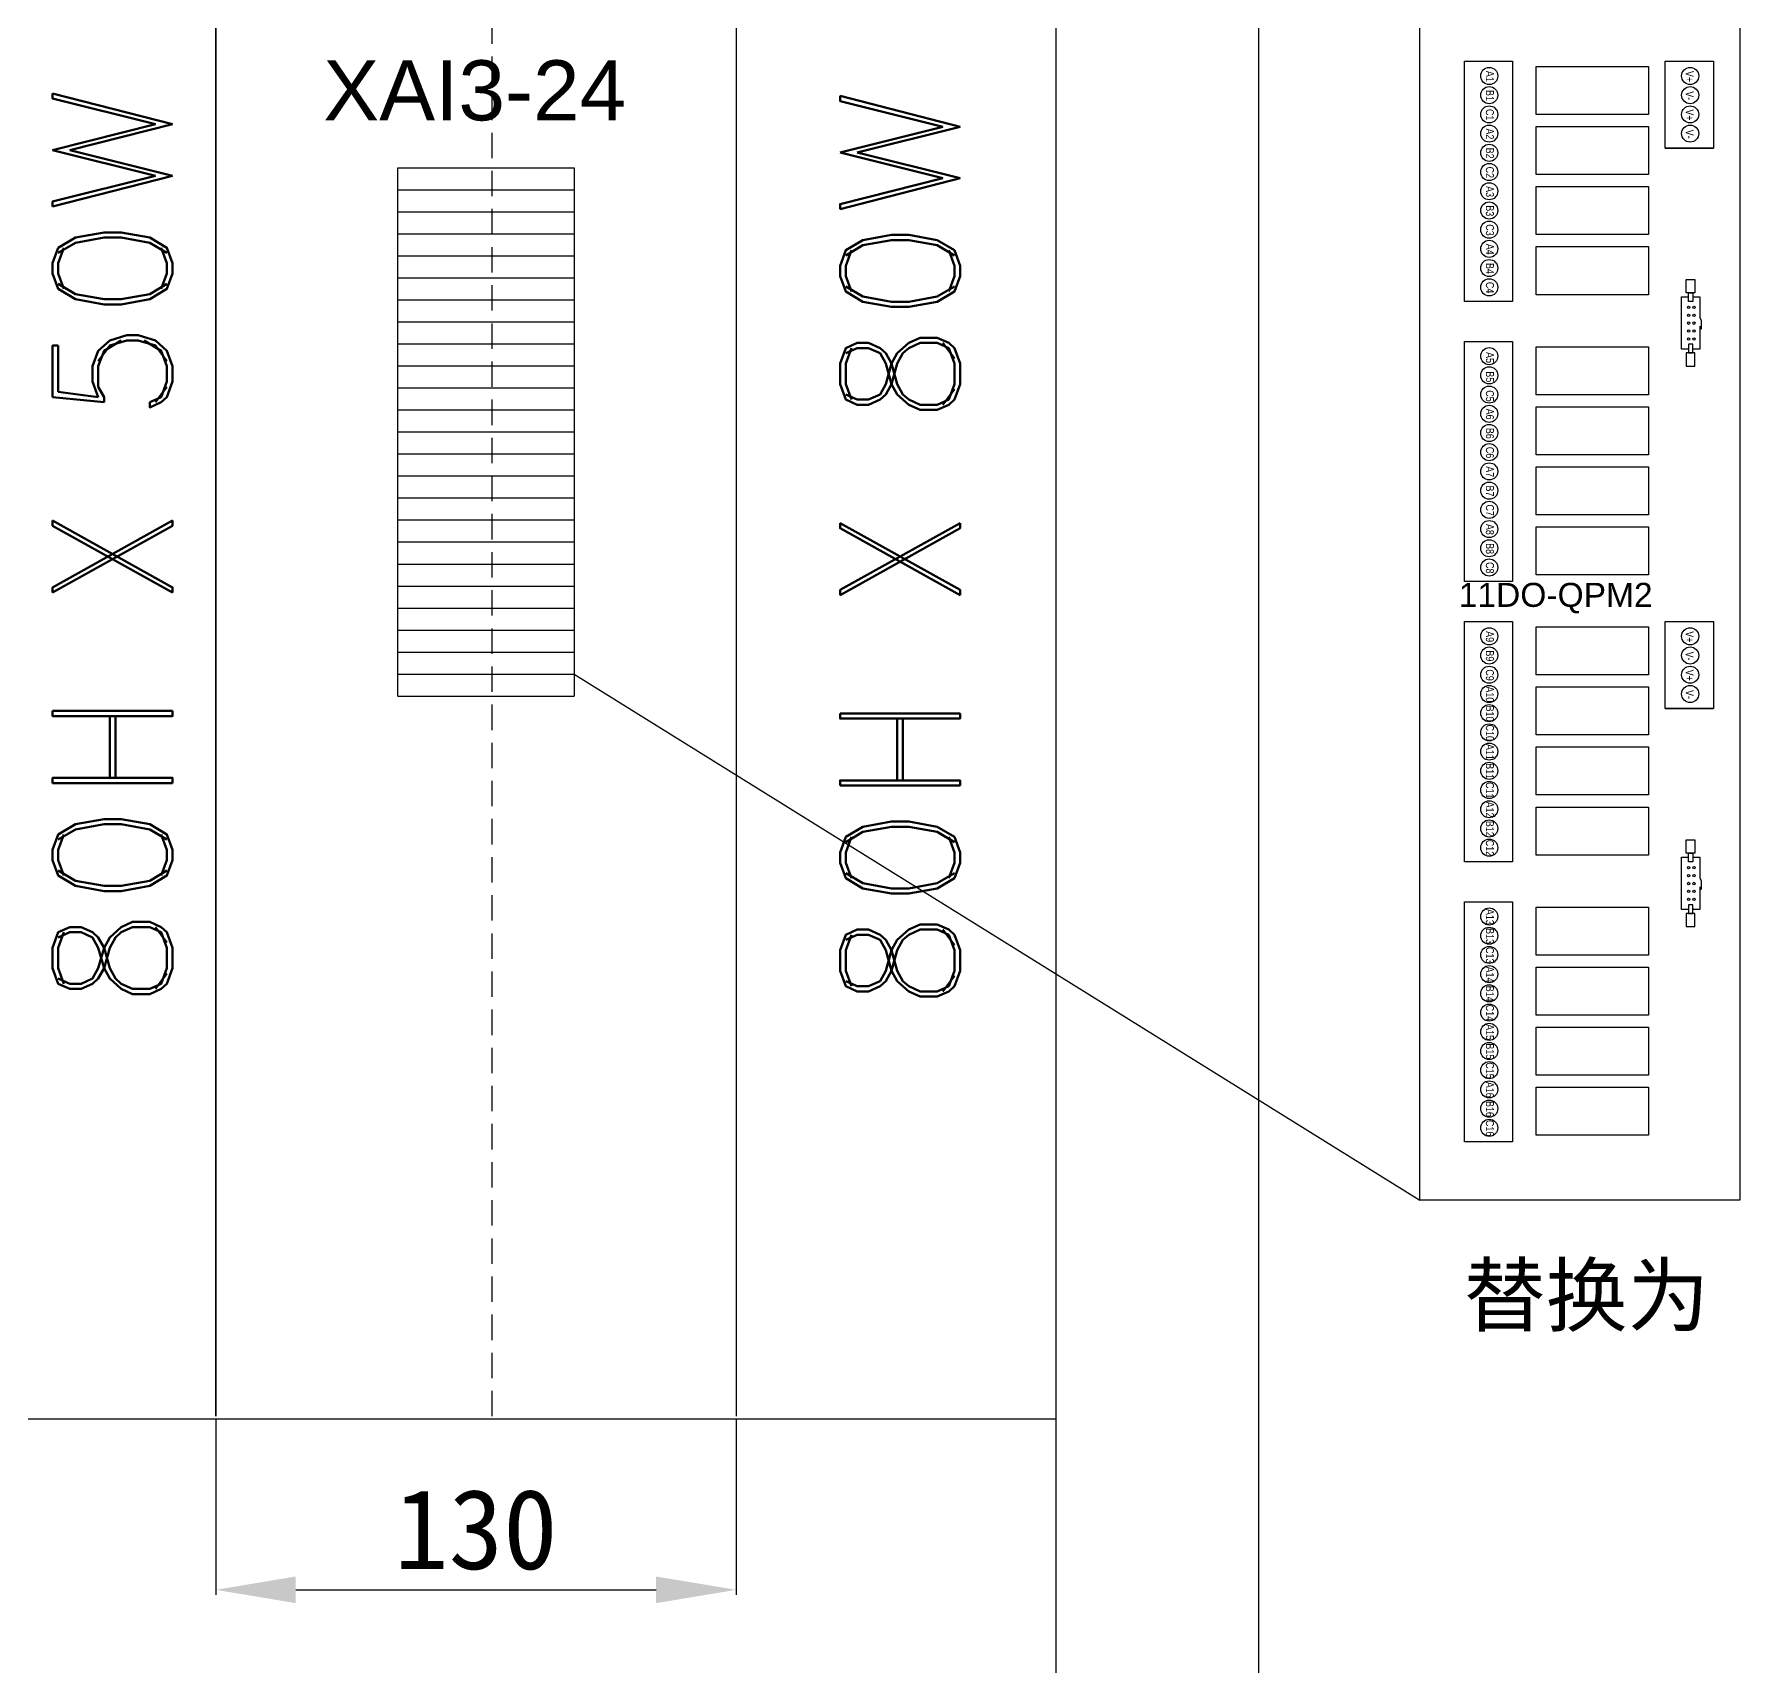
# Model space of a CAD drawing. Extents: x -159874 to -117758, y 9787 to 31117.
# Drawn here: x -149808.8 to -149382.5, y 24720 to 25127.9 of the extents above; entities that cross this region are included whole.
import ezdxf
from ezdxf.enums import TextEntityAlignment as Align

# ---------------------------------------------------------------- set-up
doc = ezdxf.new("R2010")
doc.units = 0
doc.linetypes.add('DASHED2', pattern=[9.525, 6.35, -3.175])
doc.layers.get('0').update_dxf_attribs({"linetype": 'CONTINUOUS'})
doc.layers.get('DEFPOINTS').update_dxf_attribs({"linetype": 'CONTINUOUS'})
doc.styles.add('Arial', font='arial.ttf')
doc.styles.add('ROMAND', font='romand')
doc.styles.get("Standard").update_dxf_attribs({"font": ''})
doc.styles.get('Standard').set_extended_font_data('SimSun')
doc.dimstyles.get("Standard").update_dxf_attribs({"dimtxt": 0.18, "dimasz": 0.18, "dimexe": 0.18, "dimexo": 0.0625, "dimgap": 0.09, "dimtad": 0, "dimtih": 1, "dimtoh": 1, "dimdec": 4, "dimzin": 0, "dimdsep": 46, "dimtxsty": 'Standard', "dimcen": 0.09, "dimadec": 0, "dimazin": 0, "dimtfac": 1, "dimtdec": 4, "dimtofl": 0, "dimtmove": 0, "dimatfit": 3, "dimfxl": 1, "dimtolj": 1, "dimtzin": 0, "dimarcsym": 0})

# ---------------------------------------------------------------- blocks, each defined once
blk = doc.blocks.new('*D96')
at = {"color": 0, "lineweight": -2}
for p, q in [((-149763.36, 24781.98), (-149763.36, 24738)), ((-149633.36, 24781.98), (-149633.36, 24738)), ((-149743.36, 24739.25), (-149653.36, 24739.25))]:
    blk.add_line(p, q, dxfattribs=at)
at = {"color": 0}
for points in [[(-149743.36, 24742.58), (-149743.36, 24735.92), (-149763.36, 24739.25)], [(-149653.36, 24742.58), (-149653.36, 24735.92), (-149633.36, 24739.25)]]:
    blk.add_solid(points, dxfattribs=at)
at = {"layer": 'DEFPOINTS', "color": 0}
for p in [(-149763.36, 24782.61), (-149633.36, 24782.61), (-149633.36, 24739.25)]:
    blk.add_point(p, dxfattribs=at)
at = {"color": 0, "insert": (-149698.36, 24754.25), "char_height": 20, "attachment_point": 5}
blk.add_mtext('\\A1;130', dxfattribs=at)

msp = doc.modelspace()

# ---------------------------------------------------------------- linework, layer by layer
at = {"color": 6}
msp.add_line((-149502.73629, 24482.60839), (-149502.73629, 26582.60839), dxfattribs=at)
at = {"color": 4}
for p, q in [((-149553.36129, 24632.60839), (-149553.36129, 26522.60839)), ((-149763.36129, 25942.6084), (-149763.36129, 24782.60839)), ((-149763.36129, 24782.60839), (-149763.36129, 25942.6084)), ((-149633.36129, 25942.6084), (-149633.36129, 24782.60839)), ((-150253.36129, 24781.98339), (-149553.36129, 24781.98339))]:
    msp.add_line(p, q, dxfattribs=at)
at = {"color": 1, "linetype": 'DASHED2'}
msp.add_line((-149694.29216, 24782.60839), (-149694.29216, 25942.6084), dxfattribs=at)
for p, q in [((-149401.17267, 25099.40484), (-149389.17267, 25099.40484)), ((-149397.13781, 25062.31852), (-149395.36894, 25062.31852)), ((-149397.13781, 25049.17682), (-149397.13781, 25062.31852)), ((-149394.26273, 25062.31852), (-149392.58335, 25062.31852)), ((-149392.58335, 25062.31852), (-149392.58335, 25057.12929)), ((-149392.58335, 25057.12929), (-149392.24298, 25056.38866)), ((-149392.58335, 25054.91631), (-149392.58335, 25049.17682)), ((-149392.58335, 25054.91631), (-149392.24298, 25054.17568)), ((-149392.24298, 25056.38866), (-149392.24298, 25054.17568)), ((-149395.36964, 25049.17682), (-149397.13781, 25049.17682)), ((-149392.58335, 25049.17682), (-149394.26343, 25049.17682)), ((-149401.17267, 24959.40484), (-149389.17267, 24959.40484)), ((-149397.13781, 24922.31852), (-149395.36894, 24922.31852)), ((-149397.13781, 24909.17682), (-149397.13781, 24922.31852)), ((-149394.26273, 24922.31852), (-149392.58335, 24922.31852)), ((-149392.58335, 24922.31852), (-149392.58335, 24917.12929)), ((-149392.58335, 24917.12929), (-149392.24298, 24916.38866)), ((-149392.24298, 24916.38866), (-149392.24298, 24914.17568)), ((-149392.58335, 24914.91631), (-149392.58335, 24909.17682)), ((-149392.58335, 24914.91631), (-149392.24298, 24914.17568)), ((-149395.36964, 24909.17682), (-149397.13781, 24909.17682)), ((-149392.58335, 24909.17682), (-149394.26343, 24909.17682))]:
    msp.add_line(p, q)
at = {"color": 0}
for p, q in [((-149717.83086, 25089.03112), (-149717.83086, 25094.53112)), ((-149717.83086, 25094.53112), (-149673.83086, 25094.53112)), ((-149673.83086, 25094.53112), (-149673.83086, 25089.03112)), ((-149717.83086, 25089.03112), (-149673.83086, 25089.03112)), ((-149717.83086, 25089.03112), (-149673.83086, 25089.03112)), ((-149717.83086, 25089.03112), (-149673.83086, 25089.03112)), ((-149717.83086, 25089.03112), (-149673.83086, 25089.03112)), ((-149717.83086, 25083.53112), (-149717.83086, 25089.03112)), ((-149717.83086, 25089.03112), (-149673.83086, 25089.03112)), ((-149673.83086, 25089.03112), (-149673.83086, 25083.53112)), ((-149717.83086, 25083.53112), (-149673.83086, 25083.53112)), ((-149717.83086, 25083.53112), (-149673.83086, 25083.53112)), ((-149717.83086, 25083.53112), (-149673.83086, 25083.53112)), ((-149717.83086, 25083.53112), (-149673.83086, 25083.53112)), ((-149717.83086, 25078.03112), (-149717.83086, 25083.53112)), ((-149717.83086, 25083.53112), (-149673.83086, 25083.53112)), ((-149673.83086, 25083.53112), (-149673.83086, 25078.03112)), ((-149717.83086, 25078.03112), (-149673.83086, 25078.03112)), ((-149717.83086, 25078.03112), (-149673.83086, 25078.03112)), ((-149717.83086, 25078.03112), (-149673.83086, 25078.03112)), ((-149717.83086, 25078.03112), (-149673.83086, 25078.03112)), ((-149717.83086, 25072.53112), (-149717.83086, 25078.03112)), ((-149717.83086, 25078.03112), (-149673.83086, 25078.03112)), ((-149673.83086, 25078.03112), (-149673.83086, 25072.53112)), ((-149717.83086, 25072.53112), (-149673.83086, 25072.53112)), ((-149717.83086, 25072.53112), (-149673.83086, 25072.53112)), ((-149717.83086, 25072.53112), (-149673.83086, 25072.53112)), ((-149717.83086, 25072.53112), (-149673.83086, 25072.53112)), ((-149717.83086, 25067.03112), (-149717.83086, 25072.53112)), ((-149717.83086, 25072.53112), (-149673.83086, 25072.53112)), ((-149673.83086, 25072.53112), (-149673.83086, 25067.03112)), ((-149717.83086, 25067.03112), (-149673.83086, 25067.03112)), ((-149717.83086, 25067.03112), (-149673.83086, 25067.03112)), ((-149717.83086, 25067.03112), (-149673.83086, 25067.03112)), ((-149717.83086, 25067.03112), (-149673.83086, 25067.03112)), ((-149717.83086, 25061.53112), (-149717.83086, 25067.03112)), ((-149717.83086, 25067.03112), (-149673.83086, 25067.03112)), ((-149673.83086, 25067.03112), (-149673.83086, 25061.53112)), ((-149717.83086, 25061.53112), (-149673.83086, 25061.53112)), ((-149717.83086, 25061.53112), (-149673.83086, 25061.53112)), ((-149717.83086, 25061.53112), (-149673.83086, 25061.53112)), ((-149717.83086, 25061.53112), (-149673.83086, 25061.53112)), ((-149717.83086, 25056.03112), (-149717.83086, 25061.53112)), ((-149717.83086, 25061.53112), (-149673.83086, 25061.53112)), ((-149673.83086, 25061.53112), (-149673.83086, 25056.03112)), ((-149717.83086, 25056.03112), (-149673.83086, 25056.03112)), ((-149717.83086, 25056.03112), (-149673.83086, 25056.03112)), ((-149717.83086, 25056.03112), (-149673.83086, 25056.03112)), ((-149717.83086, 25056.03112), (-149673.83086, 25056.03112)), ((-149717.83086, 25050.53112), (-149717.83086, 25056.03112)), ((-149717.83086, 25056.03112), (-149673.83086, 25056.03112)), ((-149673.83086, 25056.03112), (-149673.83086, 25050.53112)), ((-149717.83086, 25050.53112), (-149673.83086, 25050.53112)), ((-149717.83086, 25050.53112), (-149673.83086, 25050.53112)), ((-149717.83086, 25050.53112), (-149673.83086, 25050.53112)), ((-149717.83086, 25050.53112), (-149673.83086, 25050.53112)), ((-149717.83086, 25045.03112), (-149717.83086, 25050.53112)), ((-149717.83086, 25050.53112), (-149673.83086, 25050.53112)), ((-149673.83086, 25050.53112), (-149673.83086, 25045.03112)), ((-149717.83086, 25045.03112), (-149673.83086, 25045.03112)), ((-149717.83086, 25045.03112), (-149673.83086, 25045.03112)), ((-149717.83086, 25045.03112), (-149673.83086, 25045.03112)), ((-149717.83086, 25045.03112), (-149673.83086, 25045.03112)), ((-149717.83086, 25039.53112), (-149717.83086, 25045.03112)), ((-149717.83086, 25045.03112), (-149673.83086, 25045.03112)), ((-149673.83086, 25045.03112), (-149673.83086, 25039.53112)), ((-149717.83086, 25039.53112), (-149673.83086, 25039.53112)), ((-149717.83086, 25039.53112), (-149673.83086, 25039.53112)), ((-149717.83086, 25039.53112), (-149673.83086, 25039.53112)), ((-149717.83086, 25039.53112), (-149673.83086, 25039.53112)), ((-149717.83086, 25034.03112), (-149717.83086, 25039.53112)), ((-149717.83086, 25039.53112), (-149673.83086, 25039.53112)), ((-149673.83086, 25039.53112), (-149673.83086, 25034.03112)), ((-149717.83086, 25034.03112), (-149673.83086, 25034.03112)), ((-149717.83086, 25034.03112), (-149673.83086, 25034.03112)), ((-149717.83086, 25034.03112), (-149673.83086, 25034.03112)), ((-149717.83086, 25034.03112), (-149673.83086, 25034.03112)), ((-149717.83086, 25028.53112), (-149717.83086, 25034.03112)), ((-149717.83086, 25034.03112), (-149673.83086, 25034.03112)), ((-149673.83086, 25034.03112), (-149673.83086, 25028.53112)), ((-149717.83086, 25028.53112), (-149673.83086, 25028.53112)), ((-149717.83086, 25028.53112), (-149673.83086, 25028.53112)), ((-149717.83086, 25028.53112), (-149673.83086, 25028.53112)), ((-149717.83086, 25028.53112), (-149673.83086, 25028.53112)), ((-149717.83086, 25023.03112), (-149717.83086, 25028.53112)), ((-149717.83086, 25028.53112), (-149673.83086, 25028.53112)), ((-149673.83086, 25028.53112), (-149673.83086, 25023.03112)), ((-149717.83086, 25023.03112), (-149673.83086, 25023.03112)), ((-149717.83086, 25023.03112), (-149673.83086, 25023.03112)), ((-149717.83086, 25023.03112), (-149673.83086, 25023.03112)), ((-149717.83086, 25023.03112), (-149673.83086, 25023.03112)), ((-149717.83086, 25017.53112), (-149717.83086, 25023.03112)), ((-149717.83086, 25023.03112), (-149673.83086, 25023.03112)), ((-149673.83086, 25023.03112), (-149673.83086, 25017.53112)), ((-149717.83086, 25017.53112), (-149673.83086, 25017.53112)), ((-149717.83086, 25017.53112), (-149673.83086, 25017.53112)), ((-149717.83086, 25017.53112), (-149673.83086, 25017.53112)), ((-149717.83086, 25017.53112), (-149673.83086, 25017.53112)), ((-149717.83086, 25012.03112), (-149717.83086, 25017.53112)), ((-149717.83086, 25017.53112), (-149673.83086, 25017.53112)), ((-149673.83086, 25017.53112), (-149673.83086, 25012.03112)), ((-149717.83086, 25012.03112), (-149673.83086, 25012.03112)), ((-149717.83086, 25012.03112), (-149673.83086, 25012.03112)), ((-149717.83086, 25012.03112), (-149673.83086, 25012.03112)), ((-149717.83086, 25012.03112), (-149673.83086, 25012.03112)), ((-149717.83086, 25006.53112), (-149717.83086, 25012.03112)), ((-149717.83086, 25012.03112), (-149673.83086, 25012.03112)), ((-149673.83086, 25012.03112), (-149673.83086, 25006.53112)), ((-149717.83086, 25006.53112), (-149673.83086, 25006.53112)), ((-149717.83086, 25006.53112), (-149673.83086, 25006.53112)), ((-149717.83086, 25006.53112), (-149673.83086, 25006.53112)), ((-149717.83086, 25006.53112), (-149673.83086, 25006.53112)), ((-149717.83086, 25001.03112), (-149717.83086, 25006.53112)), ((-149717.83086, 25006.53112), (-149673.83086, 25006.53112)), ((-149673.83086, 25006.53112), (-149673.83086, 25001.03112)), ((-149717.83086, 25001.03112), (-149673.83086, 25001.03112)), ((-149717.83086, 25001.03112), (-149673.83086, 25001.03112)), ((-149717.83086, 25001.03112), (-149673.83086, 25001.03112)), ((-149717.83086, 25001.03112), (-149673.83086, 25001.03112)), ((-149717.83086, 24995.53112), (-149717.83086, 25001.03112)), ((-149717.83086, 25001.03112), (-149673.83086, 25001.03112)), ((-149673.83086, 25001.03112), (-149673.83086, 24995.53112)), ((-149717.83086, 24995.53112), (-149673.83086, 24995.53112)), ((-149717.83086, 24995.53112), (-149673.83086, 24995.53112)), ((-149717.83086, 24995.53112), (-149673.83086, 24995.53112)), ((-149717.83086, 24995.53112), (-149673.83086, 24995.53112)), ((-149717.83086, 24990.03112), (-149717.83086, 24995.53112)), ((-149717.83086, 24995.53112), (-149673.83086, 24995.53112)), ((-149673.83086, 24995.53112), (-149673.83086, 24990.03112)), ((-149717.83086, 24990.03112), (-149673.83086, 24990.03112)), ((-149717.83086, 24990.03112), (-149673.83086, 24990.03112)), ((-149717.83086, 24990.03112), (-149673.83086, 24990.03112)), ((-149717.83086, 24990.03112), (-149673.83086, 24990.03112)), ((-149717.83086, 24984.53112), (-149717.83086, 24990.03112)), ((-149717.83086, 24990.03112), (-149673.83086, 24990.03112)), ((-149673.83086, 24990.03112), (-149673.83086, 24984.53112)), ((-149717.83086, 24984.53112), (-149673.83086, 24984.53112)), ((-149717.83086, 24984.53112), (-149673.83086, 24984.53112)), ((-149717.83086, 24984.53112), (-149673.83086, 24984.53112)), ((-149717.83086, 24984.53112), (-149673.83086, 24984.53112)), ((-149717.83086, 24979.03112), (-149717.83086, 24984.53112)), ((-149717.83086, 24984.53112), (-149673.83086, 24984.53112)), ((-149673.83086, 24984.53112), (-149673.83086, 24979.03112)), ((-149717.83086, 24979.03112), (-149673.83086, 24979.03112)), ((-149717.83086, 24979.03112), (-149673.83086, 24979.03112)), ((-149717.83086, 24979.03112), (-149673.83086, 24979.03112)), ((-149717.83086, 24979.03112), (-149673.83086, 24979.03112)), ((-149717.83086, 24973.53112), (-149717.83086, 24979.03112)), ((-149717.83086, 24979.03112), (-149673.83086, 24979.03112)), ((-149673.83086, 24979.03112), (-149673.83086, 24973.53112)), ((-149717.83086, 24973.53112), (-149673.83086, 24973.53112)), ((-149717.83086, 24973.53112), (-149673.83086, 24973.53112)), ((-149717.83086, 24973.53112), (-149673.83086, 24973.53112)), ((-149717.83086, 24973.53112), (-149673.83086, 24973.53112)), ((-149717.83086, 24968.03112), (-149717.83086, 24973.53112)), ((-149717.83086, 24973.53112), (-149673.83086, 24973.53112)), ((-149673.83086, 24973.53112), (-149673.83086, 24968.03112)), ((-149717.83086, 24968.03112), (-149673.83086, 24968.03112)), ((-149717.83086, 24968.03112), (-149673.83086, 24968.03112)), ((-149717.83086, 24968.03112), (-149673.83086, 24968.03112)), ((-149717.83086, 24968.03112), (-149673.83086, 24968.03112)), ((-149717.83086, 24962.53112), (-149717.83086, 24968.03112)), ((-149717.83086, 24968.03112), (-149673.83086, 24968.03112)), ((-149673.83086, 24968.03112), (-149673.83086, 24962.53112)), ((-149717.83086, 24962.53112), (-149673.83086, 24962.53112)), ((-149717.83086, 24962.53112), (-149673.83086, 24962.53112)), ((-149717.83086, 24962.53112), (-149673.83086, 24962.53112)), ((-149717.83086, 24962.53112), (-149673.83086, 24962.53112))]:
    msp.add_line(p, q, dxfattribs=at)
at = {"color": 30}
msp.add_line((-149673.83086, 24968.03112), (-149462.54078, 24836.56123), dxfattribs=at)
for points in [[(-149462.54078, 25136.56123), (-149382.54078, 25136.56123), (-149382.54078, 24836.56123), (-149462.54078, 24836.56123)], [(-149451.36691, 25121.13206), (-149439.36691, 25121.13206), (-149439.36691, 25061.13206), (-149451.36691, 25061.13206)], [(-149401.17267, 25121.13206), (-149389.17267, 25121.13206), (-149389.17267, 25099.40484), (-149401.17267, 25099.40484)], [(-149433.40436, 25119.82366), (-149405.40436, 25119.82366), (-149405.40436, 25107.82366), (-149433.40436, 25107.82366)], [(-149433.40436, 25104.82366), (-149405.40436, 25104.82366), (-149405.40436, 25092.82366), (-149433.40436, 25092.82366)], [(-149433.40436, 25089.82366), (-149405.40436, 25089.82366), (-149405.40436, 25077.82366), (-149433.40436, 25077.82366)], [(-149433.40436, 25074.82366), (-149405.40436, 25074.82366), (-149405.40436, 25062.82366), (-149433.40436, 25062.82366)], [(-149393.79529, 25063.3094), (-149395.94489, 25063.3094), (-149395.94489, 25066.61958), (-149393.79529, 25066.61958)], [(-149395.36894, 25063.3094), (-149394.26273, 25063.3094), (-149394.26273, 25061.14629), (-149395.36894, 25061.14629)], [(-149451.36691, 25051.13206), (-149439.36691, 25051.13206), (-149439.36691, 24991.13206), (-149451.36691, 24991.13206)], [(-149433.40436, 25049.82366), (-149405.40436, 25049.82366), (-149405.40436, 25037.82366), (-149433.40436, 25037.82366)], [(-149395.36964, 25048.25754), (-149394.26343, 25048.25754), (-149394.26343, 25050.42065), (-149395.36964, 25050.42065)], [(-149393.79599, 25048.25754), (-149395.94558, 25048.25754), (-149395.94558, 25044.94736), (-149393.79599, 25044.94736)], [(-149433.40436, 25034.82366), (-149405.40436, 25034.82366), (-149405.40436, 25022.82366), (-149433.40436, 25022.82366)], [(-149433.40436, 25019.82366), (-149405.40436, 25019.82366), (-149405.40436, 25007.82366), (-149433.40436, 25007.82366)], [(-149433.40436, 25004.82366), (-149405.40436, 25004.82366), (-149405.40436, 24992.82366), (-149433.40436, 24992.82366)], [(-149451.36691, 24981.13206), (-149439.36691, 24981.13206), (-149439.36691, 24921.13206), (-149451.36691, 24921.13206)], [(-149401.17267, 24981.13206), (-149389.17267, 24981.13206), (-149389.17267, 24959.40484), (-149401.17267, 24959.40484)], [(-149433.40436, 24979.82366), (-149405.40436, 24979.82366), (-149405.40436, 24967.82366), (-149433.40436, 24967.82366)], [(-149433.40436, 24964.82366), (-149405.40436, 24964.82366), (-149405.40436, 24952.82366), (-149433.40436, 24952.82366)], [(-149433.40436, 24949.82366), (-149405.40436, 24949.82366), (-149405.40436, 24937.82366), (-149433.40436, 24937.82366)], [(-149433.40436, 24934.82366), (-149405.40436, 24934.82366), (-149405.40436, 24922.82366), (-149433.40436, 24922.82366)], [(-149393.79529, 24923.3094), (-149395.94489, 24923.3094), (-149395.94489, 24926.61958), (-149393.79529, 24926.61958)], [(-149395.36894, 24923.3094), (-149394.26273, 24923.3094), (-149394.26273, 24921.14629), (-149395.36894, 24921.14629)], [(-149451.36691, 24911.13206), (-149439.36691, 24911.13206), (-149439.36691, 24851.13206), (-149451.36691, 24851.13206)], [(-149433.40436, 24909.82366), (-149405.40436, 24909.82366), (-149405.40436, 24897.82366), (-149433.40436, 24897.82366)], [(-149393.79599, 24908.25754), (-149395.94558, 24908.25754), (-149395.94558, 24904.94736), (-149393.79599, 24904.94736)], [(-149395.36964, 24908.25754), (-149394.26343, 24908.25754), (-149394.26343, 24910.42065), (-149395.36964, 24910.42065)], [(-149433.40436, 24894.82366), (-149405.40436, 24894.82366), (-149405.40436, 24882.82366), (-149433.40436, 24882.82366)], [(-149433.40436, 24879.82366), (-149405.40436, 24879.82366), (-149405.40436, 24867.82366), (-149433.40436, 24867.82366)], [(-149433.40436, 24864.82366), (-149405.40436, 24864.82366), (-149405.40436, 24852.82366), (-149433.40436, 24852.82366)]]:
    msp.add_lwpolyline(points, close=True)
for centre, radius in [((-149445.16484, 25117.46351), 2.13985), ((-149394.9706, 25117.46351), 2.13985), ((-149445.16484, 25112.66351), 2.13985), ((-149394.9706, 25112.66351), 2.13985), ((-149445.16484, 25107.86351), 2.13985), ((-149394.9706, 25107.86351), 2.13985), ((-149445.16484, 25103.06351), 2.13985), ((-149394.9706, 25103.06351), 2.13985), ((-149445.16484, 25098.26351), 2.13985), ((-149445.16484, 25093.46351), 2.13985), ((-149445.16484, 25088.66351), 2.13985), ((-149445.16484, 25083.86351), 2.13985), ((-149445.16484, 25079.06351), 2.13985), ((-149445.16484, 25074.26351), 2.13985), ((-149445.16484, 25069.46351), 2.13985), ((-149445.16484, 25064.66351), 2.13985), ((-149395.36894, 25059.66971), 0.29687), ((-149395.36894, 25057.68804), 0.29687), ((-149394.02762, 25059.66971), 0.29687), ((-149394.02762, 25057.68804), 0.29687), ((-149395.36894, 25055.70637), 0.29687), ((-149395.36894, 25053.7247), 0.29687), ((-149394.02762, 25055.70637), 0.29687), ((-149394.02762, 25053.7247), 0.29687), ((-149445.16484, 25047.46351), 2.13985), ((-149395.36894, 25051.74303), 0.29687), ((-149394.02762, 25051.74303), 0.29687), ((-149445.16484, 25042.66351), 2.13985), ((-149445.16484, 25037.86351), 2.13985), ((-149445.16484, 25033.06351), 2.13985), ((-149445.16484, 25028.26351), 2.13985), ((-149445.16484, 25023.46351), 2.13985), ((-149445.16484, 25018.66351), 2.13985), ((-149445.16484, 25013.86351), 2.13985), ((-149445.16484, 25009.06351), 2.13985), ((-149445.16484, 25004.26351), 2.13985), ((-149445.16484, 24999.46351), 2.13985), ((-149445.16484, 24994.66351), 2.13985), ((-149445.16484, 24977.46351), 2.13985), ((-149394.9706, 24977.46351), 2.13985), ((-149445.16484, 24972.66351), 2.13985), ((-149394.9706, 24972.66351), 2.13985), ((-149445.16484, 24967.86351), 2.13985), ((-149394.9706, 24967.86351), 2.13985), ((-149445.16484, 24963.06351), 2.13985), ((-149394.9706, 24963.06351), 2.13985), ((-149445.16484, 24958.26351), 2.13985), ((-149445.16484, 24953.46351), 2.13985), ((-149445.16484, 24948.66351), 2.13985), ((-149445.16484, 24943.86351), 2.13985), ((-149445.16484, 24939.06351), 2.13985), ((-149445.16484, 24934.26351), 2.13985), ((-149445.16484, 24929.46351), 2.13985), ((-149445.16484, 24924.66351), 2.13985), ((-149395.36894, 24919.66971), 0.29687), ((-149395.36894, 24917.68804), 0.29687), ((-149394.02762, 24919.66971), 0.29687), ((-149394.02762, 24917.68804), 0.29687), ((-149395.36894, 24915.70637), 0.29687), ((-149395.36894, 24913.7247), 0.29687), ((-149394.02762, 24915.70637), 0.29687), ((-149394.02762, 24913.7247), 0.29687), ((-149445.16484, 24907.46351), 2.13985), ((-149395.36894, 24911.74303), 0.29687), ((-149394.02762, 24911.74303), 0.29687), ((-149445.16484, 24902.66351), 2.13985), ((-149445.16484, 24897.86351), 2.13985), ((-149445.16484, 24893.06351), 2.13985), ((-149445.16484, 24888.26351), 2.13985), ((-149445.16484, 24883.46351), 2.13985), ((-149445.16484, 24878.66351), 2.13985), ((-149445.16484, 24873.86351), 2.13985), ((-149445.16484, 24869.06351), 2.13985), ((-149445.16484, 24864.26351), 2.13985), ((-149445.16484, 24859.46351), 2.13985), ((-149445.16484, 24854.66351), 2.13985)]:
    msp.add_circle(centre, radius)

# ---------------------------------------------------------------- texts
at = {"color": 0, "style": 'Arial'}
for s, height, p in [('XAI3-24', 15, (-149698.64979, 25113.8746)), ('11DO-QPM2', 6, (-149428.5651, 24987.04598))]:
    msp.add_text(s, height=height, dxfattribs=at).set_placement(p, align=Align.MIDDLE)
at = {"color": 0, "style": 'Arial', "width": 0.8}
for s, p in [('A1', (-149445.00199, 25117.38314)), ('V+', (-149395.07959, 25117.32739)), ('B1', (-149445.00199, 25112.58314)), ('V-', (-149395.07959, 25112.52739)), ('C1', (-149445.00199, 25107.78314)), ('V+', (-149395.07959, 25107.72739)), ('A2', (-149445.00199, 25102.98314)), ('V-', (-149395.07959, 25102.92739)), ('B2', (-149445.00199, 25098.18314)), ('C2', (-149445.00199, 25093.38314)), ('A3', (-149445.00199, 25088.58314)), ('B3', (-149445.00199, 25083.78314)), ('C3', (-149445.00199, 25078.98314)), ('A4', (-149445.00199, 25074.18314)), ('B4', (-149445.00199, 25069.38314)), ('C4', (-149445.00199, 25064.58314)), ('A5', (-149445.00199, 25047.1108)), ('B5', (-149445.00199, 25042.3108)), ('C5', (-149445.00199, 25037.5108)), ('A6', (-149445.00199, 25032.98314)), ('B6', (-149445.00199, 25028.18314)), ('C6', (-149445.00199, 25023.38314)), ('A7', (-149445.00199, 25018.58314)), ('B7', (-149445.00199, 25013.78314)), ('C7', (-149445.00199, 25008.98314)), ('A8', (-149445.00199, 25004.18314)), ('B8', (-149445.00199, 24999.38314)), ('C8', (-149445.00199, 24994.58314)), ('A9', (-149445.00199, 24977.38314)), ('V+', (-149395.07959, 24977.32739)), ('B9', (-149445.00199, 24972.58314)), ('V-', (-149395.07959, 24972.52739)), ('C9', (-149445.00199, 24967.78314)), ('V+', (-149395.07959, 24967.72739)), ('A10', (-149445.00199, 24962.97111)), ('V-', (-149395.07959, 24962.92739)), ('B10', (-149445.00199, 24958.17111)), ('C10', (-149445.00199, 24953.37111)), ('A11', (-149445.00199, 24948.58314)), ('B11', (-149445.00199, 24943.78314)), ('C11', (-149445.00199, 24938.98314)), ('A12', (-149445.00199, 24934.18314)), ('B12', (-149445.00199, 24929.38314)), ('C12', (-149445.00199, 24924.58314)), ('A13', (-149445.00199, 24907.38314)), ('B13', (-149445.00199, 24902.58314)), ('C13', (-149445.00199, 24897.78314)), ('A14', (-149445.00199, 24892.98314)), ('B14', (-149445.00199, 24888.18314)), ('C14', (-149445.00199, 24883.38314)), ('A15', (-149445.00199, 24878.58314)), ('B15', (-149445.00199, 24873.78314)), ('C15', (-149445.00199, 24868.98314)), ('A16', (-149445.00199, 24864.18314)), ('B16', (-149445.00199, 24859.38314)), ('C16', (-149445.00199, 24854.58314))]:
    msp.add_text(s, height=2, rotation=270, dxfattribs=at).set_placement(p, align=Align.MIDDLE)
at = {"color": 3, "style": 'ROMAND'}
for s, p in [('80H X 50W ', (-149774.14278, 24884.24311)), ('80H X 80W ', (-149577.37279, 24883.61811))]:
    msp.add_text(s, height=30, rotation=90, dxfattribs=at).set_placement(p)
at = {"color": 30, "style": 'Arial'}
msp.add_text('替换为', height=15, dxfattribs=at).set_placement((-149420.85557, 24813.13582), align=Align.MIDDLE)

# ---------------------------------------------------------------- dimensions: what is measured, and where the dimension line sits
at = {"color": 2}
dim = msp.add_linear_dim(base=(-149633.36129, 24739.25148), p1=(-149763.36129, 24782.60839), p2=(-149633.36129, 24782.60839), dimstyle='Standard', override={"dimtxt": 20, "dimasz": 20, "dimexe": 1.25, "dimexo": 0.625, "dimgap": 5, "dimtad": 1, "dimtih": 0, "dimtoh": 0, "dimzin": 8, "dimlunit": 6, "dimcen": 2.5, "dimtofl": 1}, dxfattribs=at)
dim.commit()
dim.dimension.update_dxf_attribs({"geometry": '*D96', "text_midpoint": (-149698.36129, 24754.25148)})

doc.saveas('drawing.dxf')
